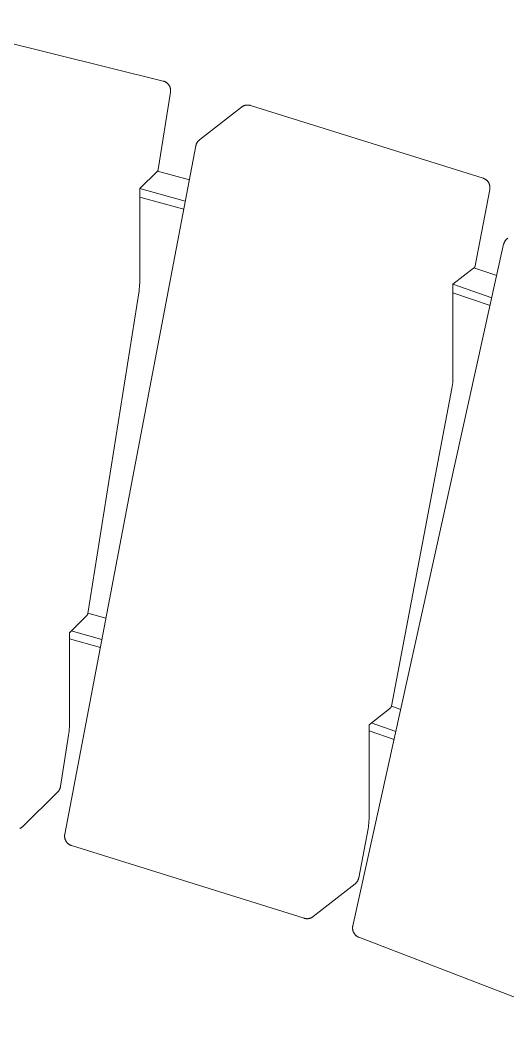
# Model space of a CAD drawing. Header units: inches. Extents: x -11 to 189, y -7 to 133.
# Drawn here: x 170.8 to 176.59, y 59.43 to 71.29 of the extents above; entities that cross this region are included whole.
import ezdxf

# ---------------------------------------------------------------- set-up
doc = ezdxf.new("R2010")
doc.units = ezdxf.units.IN
doc.layers.add('ZANO_R', color=7, linetype='Continuous', lineweight=0)

msp = doc.modelspace()

# ---------------------------------------------------------------- linework, layer by layer
at = {"layer": 'ZANO_R'}
for p, q in [((169.57709, 71.29341), (172.49564, 70.56969)), ((172.49564, 70.56969), (172.49954, 70.56866)), ((172.49954, 70.56866), (172.50339, 70.56749)), ((172.50339, 70.56749), (172.5072, 70.56618)), ((172.5072, 70.56618), (172.51097, 70.56475)), ((172.51097, 70.56475), (172.51468, 70.56318)), ((172.51468, 70.56318), (172.51834, 70.56149)), ((172.51834, 70.56149), (172.52194, 70.55968)), ((172.52194, 70.55968), (172.52547, 70.55774)), ((172.52547, 70.55774), (172.52893, 70.55568)), ((172.52893, 70.55568), (172.53232, 70.5535)), ((172.53232, 70.5535), (172.53563, 70.55121)), ((172.53563, 70.55121), (172.53886, 70.5488)), ((172.53886, 70.5488), (172.54201, 70.54628)), ((172.54201, 70.54628), (172.54506, 70.54366)), ((172.54506, 70.54366), (172.54803, 70.54093)), ((172.54803, 70.54093), (172.5509, 70.5381)), ((172.5509, 70.5381), (172.55367, 70.53518)), ((172.55367, 70.53518), (172.55633, 70.53216)), ((172.55633, 70.53216), (172.55889, 70.52905)), ((172.55889, 70.52905), (172.56135, 70.52585)), ((172.56135, 70.52585), (172.56369, 70.52257)), ((172.56369, 70.52257), (172.56591, 70.51921)), ((172.56591, 70.51921), (172.56802, 70.51578)), ((172.56802, 70.51578), (172.57001, 70.51228)), ((172.57001, 70.51228), (172.57187, 70.50871)), ((172.57187, 70.50871), (172.57362, 70.50507)), ((172.57362, 70.50507), (172.57523, 70.50138)), ((172.57523, 70.50138), (172.57672, 70.49764)), ((172.57672, 70.49764), (172.57807, 70.49384)), ((172.57807, 70.49384), (172.5793, 70.49001)), ((172.5793, 70.49001), (172.58039, 70.48613)), ((172.58039, 70.48613), (172.58135, 70.48222)), ((172.58135, 70.48222), (172.58217, 70.47827)), ((172.58217, 70.47827), (172.58285, 70.4743)), ((172.58285, 70.4743), (172.5834, 70.47031)), ((172.5834, 70.47031), (172.58381, 70.4663)), ((172.58278, 70.43819), (172.43761, 69.52311)), ((172.58335, 70.44218), (172.58278, 70.43819)), ((172.58377, 70.44618), (172.58335, 70.44218)), ((172.58406, 70.4502), (172.58377, 70.44618)), ((172.58381, 70.4663), (172.58408, 70.46228)), ((172.5842, 70.45423), (172.58406, 70.4502)), ((172.58408, 70.46228), (172.58421, 70.45826)), ((172.58421, 70.45826), (172.5842, 70.45423)), ((172.92611, 69.87317), (173.42409, 70.26134)), ((173.42409, 70.26134), (173.4273, 70.26376)), ((173.4273, 70.26376), (173.43059, 70.26606)), ((173.43059, 70.26606), (173.43396, 70.26825)), ((173.43396, 70.26825), (173.43741, 70.27032)), ((173.43741, 70.27032), (173.44092, 70.27228)), ((173.44092, 70.27228), (173.4445, 70.27411)), ((173.4445, 70.27411), (173.44814, 70.27581)), ((173.44814, 70.27581), (173.45184, 70.27739)), ((173.45184, 70.27739), (173.45559, 70.27884)), ((173.45559, 70.27884), (173.45938, 70.28016)), ((173.45938, 70.28016), (173.46322, 70.28135)), ((173.46322, 70.28135), (173.4671, 70.28241)), ((173.4671, 70.28241), (173.47101, 70.28333)), ((173.47101, 70.28333), (173.47496, 70.28411)), ((173.47496, 70.28411), (173.47892, 70.28476)), ((173.47892, 70.28476), (173.48291, 70.28528)), ((173.48291, 70.28528), (173.48691, 70.28565)), ((173.48691, 70.28565), (173.49092, 70.28589)), ((173.49092, 70.28589), (173.49494, 70.28599)), ((173.49494, 70.28599), (173.49896, 70.28595)), ((173.49896, 70.28595), (173.50298, 70.28577)), ((173.50298, 70.28577), (173.50698, 70.28546)), ((173.50698, 70.28546), (173.51098, 70.285)), ((173.51098, 70.285), (173.51495, 70.28441)), ((173.51495, 70.28441), (173.51891, 70.28368)), ((173.51891, 70.28368), (173.52283, 70.28282)), ((173.52283, 70.28282), (173.52673, 70.28182)), ((173.52673, 70.28182), (173.53058, 70.28069)), ((173.53058, 70.28069), (176.29055, 69.41871)), ((171.32817, 61.64256), (172.88323, 69.803)), ((172.88323, 69.803), (172.88405, 69.80692)), ((172.88405, 69.80692), (172.885, 69.81081)), ((172.885, 69.81081), (172.88608, 69.81466)), ((172.88608, 69.81466), (172.88729, 69.81847)), ((172.88729, 69.81847), (172.88864, 69.82224)), ((172.88864, 69.82224), (172.89011, 69.82596)), ((172.89011, 69.82596), (172.89171, 69.82963)), ((172.89171, 69.82963), (172.89344, 69.83324)), ((172.89344, 69.83324), (172.89528, 69.83679)), ((172.89528, 69.83679), (172.89725, 69.84027)), ((172.89725, 69.84027), (172.89934, 69.84369)), ((172.89934, 69.84369), (172.90154, 69.84703)), ((172.90154, 69.84703), (172.90386, 69.85029)), ((172.90386, 69.85029), (172.90628, 69.85348)), ((172.90628, 69.85348), (172.90882, 69.85657)), ((172.90882, 69.85657), (172.91145, 69.85958)), ((172.91145, 69.85958), (172.9142, 69.8625)), ((172.9142, 69.8625), (172.91703, 69.86532)), ((172.91703, 69.86532), (172.91997, 69.86804)), ((172.91997, 69.86804), (172.92299, 69.87066)), ((172.92299, 69.87066), (172.92611, 69.87317)), ((172.43694, 69.52024), (172.4373, 69.52167)), ((172.4373, 69.52167), (172.43761, 69.52311)), ((172.42403, 69.49916), (172.21785, 69.29675)), ((172.42403, 69.49916), (172.42511, 69.50017)), ((172.42511, 69.50017), (172.42615, 69.50121)), ((172.42615, 69.50121), (172.42715, 69.50229)), ((172.42715, 69.50229), (172.42812, 69.5034)), ((172.42735, 69.50268), (172.8061, 69.39824)), ((172.42812, 69.5034), (172.42905, 69.50455)), ((172.42905, 69.50455), (172.42995, 69.50572)), ((172.42995, 69.50572), (172.4308, 69.50692)), ((172.4308, 69.50692), (172.43161, 69.50815)), ((172.43161, 69.50815), (172.43238, 69.50941)), ((172.43238, 69.50941), (172.4331, 69.51069)), ((172.4331, 69.51069), (172.43379, 69.512)), ((172.43379, 69.512), (172.43443, 69.51332)), ((172.43443, 69.51332), (172.43502, 69.51467)), ((172.43502, 69.51467), (172.43557, 69.51604)), ((172.43557, 69.51604), (172.43607, 69.51742)), ((172.43607, 69.51742), (172.43653, 69.51883)), ((172.43653, 69.51883), (172.43694, 69.52024)), ((176.29055, 69.41871), (176.29439, 69.41744)), ((176.29439, 69.41744), (176.29818, 69.41603)), ((176.29818, 69.41603), (176.30193, 69.4145)), ((176.30193, 69.4145), (176.30561, 69.41283)), ((176.30561, 69.41283), (176.30924, 69.41104)), ((176.30924, 69.41104), (176.3128, 69.40913)), ((176.3128, 69.40913), (176.3163, 69.40709)), ((176.3163, 69.40709), (176.31972, 69.40493)), ((176.31972, 69.40493), (176.32306, 69.40266)), ((176.32306, 69.40266), (176.32633, 69.40027)), ((172.21785, 69.29675), (172.75819, 69.14685)), ((172.21785, 69.29675), (172.21785, 68.1995)), ((176.37037, 69.28552), (176.19807, 68.38135)), ((176.32633, 69.40027), (176.3295, 69.39776)), ((176.3295, 69.39776), (176.33259, 69.39515)), ((176.33259, 69.39515), (176.33559, 69.39244)), ((176.33559, 69.39244), (176.33849, 69.38962)), ((176.33849, 69.38962), (176.34129, 69.3867)), ((176.34129, 69.3867), (176.34399, 69.38369)), ((176.34399, 69.38369), (176.34659, 69.38058)), ((176.34659, 69.38058), (176.34907, 69.37739)), ((176.34907, 69.37739), (176.35144, 69.37412)), ((176.35144, 69.37412), (176.3537, 69.37076)), ((176.3537, 69.37076), (176.35584, 69.36733)), ((176.35584, 69.36733), (176.35786, 69.36382)), ((176.35786, 69.36382), (176.35975, 69.36025)), ((176.35975, 69.36025), (176.36153, 69.35661)), ((176.36153, 69.35661), (176.36317, 69.35292)), ((176.36317, 69.35292), (176.36468, 69.34916)), ((176.36468, 69.34916), (176.36607, 69.34536)), ((176.36607, 69.34536), (176.36732, 69.34152)), ((176.36732, 69.34152), (176.36844, 69.33763)), ((176.36844, 69.33763), (176.36942, 69.33371)), ((176.36942, 69.33371), (176.37026, 69.32975)), ((176.37026, 69.32975), (176.37097, 69.32577)), ((176.37106, 69.28951), (176.37037, 69.28552)), ((176.37097, 69.32577), (176.37154, 69.32176)), ((176.37161, 69.29352), (176.37106, 69.28951)), ((176.37154, 69.32176), (176.37197, 69.31774)), ((176.37202, 69.29754), (176.37161, 69.29352)), ((176.37197, 69.31774), (176.37226, 69.31371)), ((176.37229, 69.30158), (176.37202, 69.29754)), ((176.37226, 69.31371), (176.37241, 69.30966)), ((176.37242, 69.30562), (176.37229, 69.30158)), ((176.37241, 69.30966), (176.37242, 69.30562)), ((172.73984, 69.05056), (172.21785, 69.19528)), ((176.56199, 68.68761), (176.56472, 68.69054)), ((176.56472, 68.69054), (176.56755, 68.69338)), ((176.56755, 68.69338), (176.57047, 68.69611)), ((176.57047, 68.69611), (176.57348, 68.69875)), ((176.57348, 68.69875), (176.57659, 68.70127)), ((176.57659, 68.70127), (176.57978, 68.70369)), ((176.57978, 68.70369), (176.58305, 68.706)), ((176.58305, 68.706), (176.58639, 68.7082)), ((174.74544, 60.5558), (176.53481, 68.63481)), ((176.53481, 68.63481), (176.53575, 68.6387)), ((176.53575, 68.6387), (176.53681, 68.64256)), ((176.53681, 68.64256), (176.53801, 68.64638)), ((176.53801, 68.64638), (176.53934, 68.65016)), ((176.53934, 68.65016), (176.54079, 68.65389)), ((176.54079, 68.65389), (176.54238, 68.65756)), ((176.54238, 68.65756), (176.54408, 68.66118)), ((176.54408, 68.66118), (176.54592, 68.66474)), ((176.54592, 68.66474), (176.54787, 68.66824)), ((176.54787, 68.66824), (176.54994, 68.67166)), ((176.54994, 68.67166), (176.55213, 68.67501)), ((176.55213, 68.67501), (176.55443, 68.67829)), ((176.55443, 68.67829), (176.55684, 68.68148)), ((176.55684, 68.68148), (176.55937, 68.68459)), ((176.55937, 68.68459), (176.56199, 68.68761)), ((176.17835, 68.353), (175.93278, 68.16158)), ((176.17835, 68.353), (176.17971, 68.35398)), ((176.17971, 68.35398), (176.18104, 68.35501)), ((176.18104, 68.35501), (176.18234, 68.35608)), ((176.18234, 68.35608), (176.18359, 68.35719)), ((176.18235, 68.35634), (176.45262, 68.26372)), ((176.18359, 68.35719), (176.18481, 68.35835)), ((176.18481, 68.35835), (176.18599, 68.35955)), ((176.18599, 68.35955), (176.18713, 68.36078)), ((176.18713, 68.36078), (176.18822, 68.36206)), ((176.18822, 68.36206), (176.18928, 68.36337)), ((176.18928, 68.36337), (176.19028, 68.36471)), ((176.19028, 68.36471), (176.19124, 68.36609)), ((176.19124, 68.36609), (176.19215, 68.3675)), ((176.19215, 68.3675), (176.19302, 68.36894)), ((176.19302, 68.36894), (176.19383, 68.37041)), ((176.19383, 68.37041), (176.19459, 68.37191)), ((176.19459, 68.37191), (176.19531, 68.37343)), ((176.19531, 68.37343), (176.19597, 68.37498)), ((176.19597, 68.37498), (176.19657, 68.37654)), ((176.19657, 68.37654), (176.19713, 68.37813)), ((176.19713, 68.37813), (176.19763, 68.37973)), ((176.19763, 68.37973), (176.19807, 68.38135)), ((172.20922, 68.08343), (172.21239, 68.10651)), ((172.21239, 68.10651), (172.21484, 68.12969)), ((172.21484, 68.12969), (172.21656, 68.15292)), ((172.21656, 68.15292), (172.21757, 68.1762)), ((172.21757, 68.1762), (172.21785, 68.1995)), ((175.93278, 68.16158), (175.93278, 67.06434)), ((175.93278, 68.16158), (176.39471, 68.00224)), ((172.20922, 68.08343), (171.60234, 64.25796)), ((176.37385, 67.90806), (175.93278, 68.06012)), ((175.93164, 67.01829), (175.93256, 67.0413)), ((175.93256, 67.0413), (175.93278, 67.06434)), ((175.92089, 66.92682), (175.20323, 63.16076)), ((175.92089, 66.92682), (175.92463, 66.94955)), ((175.92463, 66.94955), (175.92767, 66.97239)), ((175.92767, 66.97239), (175.93001, 66.99531)), ((175.93001, 66.99531), (175.93164, 67.01829)), ((171.58876, 64.23401), (171.38258, 64.03159)), ((171.58876, 64.23401), (171.58983, 64.23502)), ((171.58983, 64.23502), (171.59088, 64.23606)), ((171.59088, 64.23606), (171.59188, 64.23714)), ((171.59188, 64.23714), (171.59285, 64.23825)), ((171.59285, 64.23825), (171.59378, 64.23939)), ((171.59378, 64.23939), (171.59467, 64.24057)), ((171.59467, 64.24057), (171.59552, 64.24177)), ((171.59552, 64.24177), (171.59633, 64.243)), ((171.59633, 64.243), (171.5971, 64.24426)), ((171.5971, 64.24426), (171.59783, 64.24554)), ((171.59783, 64.24554), (171.59851, 64.24684)), ((171.59851, 64.24684), (171.59915, 64.24817)), ((171.59915, 64.24817), (171.59975, 64.24952)), ((171.59975, 64.24952), (171.6003, 64.25089)), ((171.6003, 64.25089), (171.6008, 64.25227)), ((171.6008, 64.25227), (171.60126, 64.25367)), ((171.60126, 64.25367), (171.60167, 64.25509)), ((171.60167, 64.25509), (171.60203, 64.25652)), ((171.60203, 64.25652), (171.60234, 64.25796)), ((171.81633, 64.20424), (171.60313, 64.26293)), ((171.38258, 64.03159), (171.38258, 62.93435)), ((171.38258, 63.95854), (171.75012, 63.85682)), ((171.40522, 64.05382), (171.76848, 63.95314)), ((175.18351, 63.13241), (174.93794, 62.94099)), ((175.18351, 63.13241), (175.18487, 63.13339)), ((175.18487, 63.13339), (175.1862, 63.13441)), ((175.1862, 63.13441), (175.1875, 63.13548)), ((175.1875, 63.13548), (175.18875, 63.1366)), ((175.18875, 63.1366), (175.18997, 63.13775)), ((175.18997, 63.13775), (175.19115, 63.13895)), ((175.19115, 63.13895), (175.19229, 63.14019)), ((175.19229, 63.14019), (175.19338, 63.14146)), ((175.19338, 63.14146), (175.19444, 63.14277)), ((175.19444, 63.14277), (175.19544, 63.14412)), ((175.19544, 63.14412), (175.1964, 63.1455)), ((175.1964, 63.1455), (175.19731, 63.14691)), ((175.19731, 63.14691), (175.19818, 63.14835)), ((175.19818, 63.14835), (175.19899, 63.14982)), ((175.19899, 63.14982), (175.19975, 63.15132)), ((175.19975, 63.15132), (175.20047, 63.15284)), ((175.20047, 63.15284), (175.20113, 63.15438)), ((175.20113, 63.15438), (175.20173, 63.15595)), ((175.20173, 63.15595), (175.20229, 63.15753)), ((175.20229, 63.15753), (175.20279, 63.15914)), ((175.20279, 63.15914), (175.20323, 63.16076)), ((175.31397, 63.12273), (175.2032, 63.16062)), ((171.37956, 62.86453), (171.38129, 62.88777)), ((171.38129, 62.88777), (171.3823, 62.91105)), ((171.3823, 62.91105), (171.38258, 62.93435)), ((174.93794, 62.94099), (174.93794, 61.84375)), ((174.9649, 62.96201), (175.25615, 62.86164)), ((171.37395, 62.81828), (171.27715, 62.2081)), ((171.37395, 62.81828), (171.37711, 62.84136)), ((171.37711, 62.84136), (171.37956, 62.86453)), ((174.93794, 62.86974), (175.23528, 62.76742)), ((171.2628, 62.16778), (171.26078, 62.16443)), ((171.26471, 62.17119), (171.2628, 62.16778)), ((171.2665, 62.17467), (171.26471, 62.17119)), ((171.26818, 62.1782), (171.2665, 62.17467)), ((171.26973, 62.18179), (171.26818, 62.1782)), ((171.27117, 62.18543), (171.26973, 62.18179)), ((171.27248, 62.18912), (171.27117, 62.18543)), ((171.27367, 62.19285), (171.27248, 62.18912)), ((171.27473, 62.19662), (171.27367, 62.19285)), ((171.27566, 62.20041), (171.27473, 62.19662)), ((171.27647, 62.20424), (171.27566, 62.20041)), ((171.27715, 62.2081), (171.27647, 62.20424)), ((171.24366, 62.14313), (170.82555, 61.73265)), ((171.2464, 62.14592), (171.24366, 62.14313)), ((171.24905, 62.14879), (171.2464, 62.14592)), ((171.25161, 62.15176), (171.24905, 62.14879)), ((171.25406, 62.15481), (171.25161, 62.15176)), ((171.25641, 62.15794), (171.25406, 62.15481)), ((171.25865, 62.16115), (171.25641, 62.15794)), ((171.26078, 62.16443), (171.25865, 62.16115)), ((174.9368, 61.79769), (174.93772, 61.82071)), ((174.93772, 61.82071), (174.93794, 61.84375)), ((170.8002, 61.71377), (170.7967, 61.71191)), ((170.80364, 61.71574), (170.8002, 61.71377)), ((170.807, 61.71783), (170.80364, 61.71574)), ((170.8103, 61.72004), (170.807, 61.71783)), ((170.81352, 61.72235), (170.8103, 61.72004)), ((170.81665, 61.72477), (170.81352, 61.72235)), ((170.81971, 61.7273), (170.81665, 61.72477)), ((170.82267, 61.72993), (170.81971, 61.7273)), ((170.82555, 61.73265), (170.82267, 61.72993)), ((174.92605, 61.70622), (174.81531, 61.12508)), ((174.92605, 61.70622), (174.92979, 61.72896)), ((174.92979, 61.72896), (174.93283, 61.75179)), ((174.93283, 61.75179), (174.93517, 61.77471)), ((174.93517, 61.77471), (174.9368, 61.79769)), ((171.32612, 61.62247), (171.32625, 61.62651)), ((171.32613, 61.61842), (171.32612, 61.62247)), ((171.32628, 61.61438), (171.32613, 61.61842)), ((171.32625, 61.62651), (171.32652, 61.63054)), ((171.32657, 61.61034), (171.32628, 61.61438)), ((171.32652, 61.63054), (171.32693, 61.63457)), ((171.327, 61.60632), (171.32657, 61.61034)), ((171.32693, 61.63457), (171.32748, 61.63858)), ((171.32757, 61.60232), (171.327, 61.60632)), ((171.32748, 61.63858), (171.32817, 61.64256)), ((171.32828, 61.59833), (171.32757, 61.60232)), ((171.32912, 61.59438), (171.32828, 61.59833)), ((171.3301, 61.59045), (171.32912, 61.59438)), ((171.33122, 61.58657), (171.3301, 61.59045)), ((171.33247, 61.58272), (171.33122, 61.58657)), ((171.33386, 61.57892), (171.33247, 61.58272)), ((171.33537, 61.57517), (171.33386, 61.57892)), ((171.33702, 61.57147), (171.33537, 61.57517)), ((171.33879, 61.56784), (171.33702, 61.57147)), ((171.34068, 61.56426), (171.33879, 61.56784)), ((171.3427, 61.56076), (171.34068, 61.56426)), ((171.34484, 61.55732), (171.3427, 61.56076)), ((171.3471, 61.55397), (171.34484, 61.55732)), ((171.34947, 61.55069), (171.3471, 61.55397)), ((171.35195, 61.5475), (171.34947, 61.55069)), ((171.35455, 61.54439), (171.35195, 61.5475)), ((171.35725, 61.54138), (171.35455, 61.54439)), ((171.36005, 61.53846), (171.35725, 61.54138)), ((171.36295, 61.53565), (171.36005, 61.53846)), ((171.36595, 61.53293), (171.36295, 61.53565)), ((171.36904, 61.53032), (171.36595, 61.53293)), ((171.37222, 61.52782), (171.36904, 61.53032)), ((171.37548, 61.52543), (171.37222, 61.52782)), ((171.37882, 61.52315), (171.37548, 61.52543)), ((171.38224, 61.52099), (171.37882, 61.52315)), ((171.38574, 61.51896), (171.38224, 61.52099)), ((171.3893, 61.51704), (171.38574, 61.51896)), ((171.39293, 61.51525), (171.3893, 61.51704)), ((171.39661, 61.51358), (171.39293, 61.51525)), ((171.40036, 61.51205), (171.39661, 61.51358)), ((171.40415, 61.51064), (171.40036, 61.51205)), ((171.40799, 61.50937), (171.40415, 61.51064)), ((174.16796, 60.6474), (171.40799, 61.50937)), ((174.80683, 61.09845), (174.8051, 61.09484)), ((174.80843, 61.10212), (174.80683, 61.09845)), ((174.8099, 61.10584), (174.80843, 61.10212)), ((174.81125, 61.10961), (174.8099, 61.10584)), ((174.81246, 61.11342), (174.81125, 61.10961)), ((174.81354, 61.11728), (174.81246, 61.11342)), ((174.81449, 61.12116), (174.81354, 61.11728)), ((174.81531, 61.12508), (174.81449, 61.12116)), ((174.77243, 61.05491), (174.27445, 60.66674)), ((174.77555, 61.05743), (174.77243, 61.05491)), ((174.77857, 61.06004), (174.77555, 61.05743)), ((174.78151, 61.06277), (174.77857, 61.06004)), ((174.78435, 61.06559), (174.78151, 61.06277)), ((174.78709, 61.0685), (174.78435, 61.06559)), ((174.78972, 61.07151), (174.78709, 61.0685)), ((174.79226, 61.07461), (174.78972, 61.07151)), ((174.79468, 61.07779), (174.79226, 61.07461)), ((174.797, 61.08105), (174.79468, 61.07779)), ((174.7992, 61.08439), (174.797, 61.08105)), ((174.80129, 61.08781), (174.7992, 61.08439)), ((174.80326, 61.09129), (174.80129, 61.08781)), ((174.8051, 61.09484), (174.80326, 61.09129)), ((174.17181, 60.64626), (174.16796, 60.6474)), ((174.17571, 60.64527), (174.17181, 60.64626)), ((174.17963, 60.6444), (174.17571, 60.64527)), ((174.18359, 60.64367), (174.17963, 60.6444)), ((174.18756, 60.64308), (174.18359, 60.64367)), ((174.19156, 60.64263), (174.18756, 60.64308)), ((174.19556, 60.64231), (174.19156, 60.64263)), ((174.19958, 60.64213), (174.19556, 60.64231)), ((174.2036, 60.64209), (174.19958, 60.64213)), ((174.20762, 60.64219), (174.2036, 60.64209)), ((174.21163, 60.64243), (174.20762, 60.64219)), ((174.21563, 60.64281), (174.21163, 60.64243)), ((174.21962, 60.64332), (174.21563, 60.64281)), ((174.22359, 60.64397), (174.21962, 60.64332)), ((174.22753, 60.64476), (174.22359, 60.64397)), ((174.23144, 60.64568), (174.22753, 60.64476)), ((174.23532, 60.64673), (174.23144, 60.64568)), ((174.23916, 60.64792), (174.23532, 60.64673)), ((174.24295, 60.64924), (174.23916, 60.64792)), ((174.2467, 60.65069), (174.24295, 60.64924)), ((174.2504, 60.65227), (174.2467, 60.65069)), ((174.25404, 60.65398), (174.2504, 60.65227)), ((174.25762, 60.65581), (174.25404, 60.65398)), ((174.26113, 60.65776), (174.25762, 60.65581)), ((174.26458, 60.65983), (174.26113, 60.65776)), ((174.26795, 60.66202), (174.26458, 60.65983)), ((174.27124, 60.66433), (174.26795, 60.66202)), ((174.27445, 60.66674), (174.27124, 60.66433)), ((174.74269, 60.53174), (174.7428, 60.53578)), ((174.74272, 60.52769), (174.74269, 60.53174)), ((174.74289, 60.52365), (174.74272, 60.52769)), ((174.7428, 60.53578), (174.74305, 60.53981)), ((174.74319, 60.51962), (174.74289, 60.52365)), ((174.74305, 60.53981), (174.74344, 60.54384)), ((174.74364, 60.51561), (174.74319, 60.51962)), ((174.74344, 60.54384), (174.74397, 60.54785)), ((174.74423, 60.51161), (174.74364, 60.51561)), ((174.74397, 60.54785), (174.74463, 60.55183)), ((174.74496, 60.50763), (174.74423, 60.51161)), ((174.74463, 60.55183), (174.74544, 60.5558)), ((174.74582, 60.50368), (174.74496, 60.50763)), ((174.74682, 60.49976), (174.74582, 60.50368)), ((174.74796, 60.49588), (174.74682, 60.49976)), ((174.74923, 60.49204), (174.74796, 60.49588)), ((174.75063, 60.48825), (174.74923, 60.49204)), ((174.75216, 60.48451), (174.75063, 60.48825)), ((174.75382, 60.48082), (174.75216, 60.48451)), ((174.75561, 60.47719), (174.75382, 60.48082)), ((174.75752, 60.47363), (174.75561, 60.47719)), ((174.75955, 60.47014), (174.75752, 60.47363)), ((174.76171, 60.46672), (174.75955, 60.47014)), ((174.76398, 60.46337), (174.76171, 60.46672)), ((174.76636, 60.46011), (174.76398, 60.46337)), ((174.76886, 60.45693), (174.76636, 60.46011)), ((174.77147, 60.45384), (174.76886, 60.45693)), ((174.77418, 60.45084), (174.77147, 60.45384)), ((174.77699, 60.44794), (174.77418, 60.45084)), ((174.77991, 60.44513), (174.77699, 60.44794)), ((174.78291, 60.44243), (174.77991, 60.44513)), ((174.78601, 60.43983), (174.78291, 60.44243)), ((174.7892, 60.43735), (174.78601, 60.43983)), ((174.79248, 60.43497), (174.7892, 60.43735)), ((174.79583, 60.43271), (174.79248, 60.43497)), ((174.79926, 60.43057), (174.79583, 60.43271)), ((174.80276, 60.42855), (174.79926, 60.43057)), ((174.80633, 60.42665), (174.80276, 60.42855)), ((174.80996, 60.42488), (174.80633, 60.42665)), ((174.81365, 60.42323), (174.80996, 60.42488)), ((174.8174, 60.42171), (174.81365, 60.42323)), ((177.39196, 59.42985), (174.8174, 60.42171))]:
    msp.add_line(p, q, dxfattribs=at)

doc.saveas('drawing.dxf')
